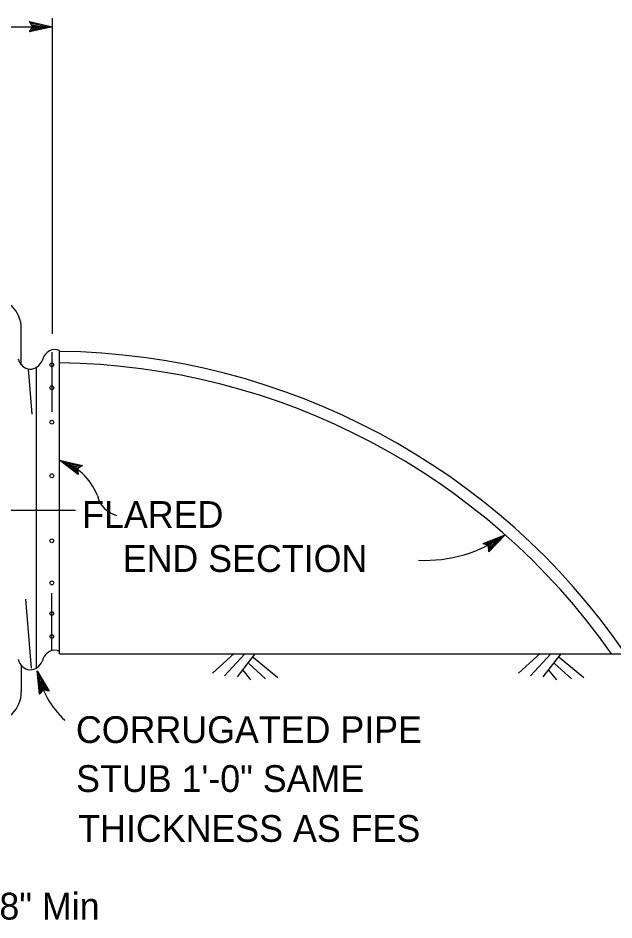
# Model space of a CAD drawing. Extents: x -894 to 866, y -476 to 714.
# Drawn here: x 487.6 to 643.5, y 242.5 to 478.2 of the extents above; entities that cross this region are included whole.
import ezdxf

# ---------------------------------------------------------------- set-up
doc = ezdxf.new("R2010")
doc.units = 0
for name, color, linetype in [('56 Stage 3 Anno', 7, 'Continuous'), ('57 Undefined', 7, 'Continuous'), ('59 Sndwall Anno', 7, 'Continuous'), ('60 Nongeo Data', 7, 'Continuous')]:
    doc.layers.add(name, color=color, linetype=linetype)

msp = doc.modelspace()

# ---------------------------------------------------------------- linework, layer by layer
at = {"layer": '56 Stage 3 Anno'}
for p, q in [((491.46, 475.9), (490.66, 477.24)), ((490.66, 477.24), (490.66, 477.24)), ((490.66, 477.24), (496.66, 475.9)), ((490.88, 476.88), (495.28, 475.9)), ((491.11, 476.52), (493.9, 475.9)), ((491.29, 476.18), (492.52, 475.9)), ((496.66, 395.67), (496.66, 478.17)), ((290.22, 475.9), (496.66, 475.9)), ((496.66, 475.9), (490.66, 474.57)), ((490.66, 474.57), (491.46, 475.9)), ((490.66, 474.57), (490.66, 474.57)), ((495.27, 475.89), (490.89, 474.93)), ((493.9, 475.9), (491.07, 475.27)), ((492.52, 475.9), (491.31, 475.63)), ((496.66, 475.9), (496.66, 475.9)), ((503.37, 358.84), (498.49, 362.59)), ((498.49, 362.59), (498.49, 362.59)), ((498.49, 362.59), (504.49, 361.26)), ((503.32, 359.25), (499.74, 362)), ((499.76, 362), (504.13, 361.03)), ((503.26, 359.68), (501, 361.42)), ((501, 361.42), (503.82, 360.79)), ((503.25, 360.07), (502.25, 360.83)), ((502.25, 360.83), (503.46, 360.57)), ((504.49, 361.26), (503.21, 360.39)), ((504.49, 361.26), (504.49, 361.26)), ((503.21, 360.39), (503.37, 358.84)), ((503.37, 358.84), (503.37, 358.84)), ((307.54, 349.55), (502.7, 349.55)), ((609.3, 340.85), (615, 343.13)), ((609.67, 340.68), (613.86, 342.35)), ((613.86, 342.35), (610.79, 339.08)), ((615, 343.13), (610.8, 338.65)), ((615, 343.13), (615, 343.13)), ((610.71, 340.2), (609.3, 340.85)), ((609.3, 340.85), (609.3, 340.85)), ((610.07, 340.51), (612.72, 341.57)), ((610.41, 340.33), (611.58, 340.8)), ((610.8, 338.65), (610.71, 340.2)), ((612.72, 341.57), (610.74, 339.46)), ((611.58, 340.8), (610.74, 339.89)), ((610.8, 338.65), (610.8, 338.65)), ((493.23, 301.46), (492.68, 307.58)), ((492.68, 307.58), (492.68, 307.58)), ((492.68, 307.58), (495.77, 302.27)), ((493.5, 301.77), (493.1, 306.26)), ((493.11, 306.26), (495.36, 302.38)), ((493.77, 302.1), (493.52, 304.95)), ((493.52, 304.95), (494.97, 302.45)), ((494.26, 302.63), (493.23, 301.46)), ((494.05, 302.38), (493.94, 303.63)), ((493.94, 303.63), (494.56, 302.56)), ((495.77, 302.27), (494.26, 302.63)), ((495.77, 302.27), (495.77, 302.27)), ((493.23, 301.46), (493.23, 301.46))]:
    msp.add_line(p, q, dxfattribs=at)
for centre, radius, start, end in [((493.9, 347.75), 15.54, 21.1842, 72.8122), ((515.02, 354.79), 6.78, 192.1381, 256.293), ((594.18, 372.16), 35.72, 267.1372, 305.6564), ((515.81, 312.05), 23.56, 190.9302, 227.5281)]:
    msp.add_arc(centre, radius, start, end, dxfattribs=at)
at = {"layer": '59 Sndwall Anno'}
for p, q in [((544.2, 312.06), (538.49, 306.99)), ((546.94, 312.03), (541.64, 306.27)), ((549.6, 312.03), (544.9, 306.04)), ((549.14, 311.13), (555.58, 305.83)), ((624.2, 312.06), (618.49, 306.99)), ((626.94, 312.03), (621.64, 306.27)), ((629.6, 312.03), (624.9, 306.04)), ((629.14, 311.13), (635.58, 305.83)), ((547.96, 309.48), (552.36, 305.47)), ((627.96, 309.48), (632.36, 305.47)), ((546.4, 307.76), (548.46, 305.23)), ((626.4, 307.76), (628.46, 305.23))]:
    msp.add_line(p, q, dxfattribs=at)
at = {"layer": '60 Nongeo Data'}
for p, q in [((488.49, 387.58), (488.49, 397.05)), ((496.49, 390.83), (496.49, 375.3)), ((498.49, 312.05), (498.49, 391.05)), ((492.49, 308.35), (492.49, 387.05)), ((490.31, 386.49), (491.26, 374.68)), ((496.49, 312.86), (496.49, 327.83)), ((489.6, 326.34), (491.06, 308.29)), ((498.49, 312.05), (681.52, 312.05)), ((488.49, 309.01), (488.49, 302.05))]:
    msp.add_line(p, q, dxfattribs=at)
for centre in [(496.49, 387.55), (496.49, 381.55), (496.49, 372.55), (496.49, 358.55), (496.49, 341.55), (496.49, 330.55), (496.49, 322.55), (496.49, 316.55)]:
    msp.add_circle(centre, 0.5, dxfattribs=at)
for centre, radius, start, end in [((480.49, 397.05), 8, 0, 90), ((496.31, 208.84), 182.23, 34.5001, 89.3147), ((496.31, 208.84), 179.23, 35.1619, 89.3033), ((480.49, 302.05), 8, 270, 0)]:
    msp.add_arc(centre, radius, start, end, dxfattribs=at)
for centre, major_axis, start_param, end_param in [((497.24, 387.41), (0, -4.11), 2.752432, 4.369344), ((490.88, 390.54), (0, -4.12), 5.057568, 7.413308), ((497.24, 308.84), (0, -4.11), 2.752432, 4.369344), ((490.88, 311.98), (0, -4.12), 5.057568, 7.413308)]:
    msp.add_ellipse(centre, major_axis=major_axis, ratio=0.837736, start_param=start_param, end_param=end_param, dxfattribs=at)

# ---------------------------------------------------------------- texts
at = {"layer": '57 Undefined'}
for s, p in [('   FLARED', (496.61, 344.93)), ('END SECTION', (515.01, 333.42)), ('CORRUGATED PIPE', (502.77, 288.71)), ('STUB 1\'-0" SAME', (502.84, 275.92)), ('THICKNESS AS FES', (503.37, 262.88)), ('8" Min', (482.76, 242.57))]:
    msp.add_text(s, height=7, dxfattribs=at).set_placement(p)

doc.saveas('drawing.dxf')
